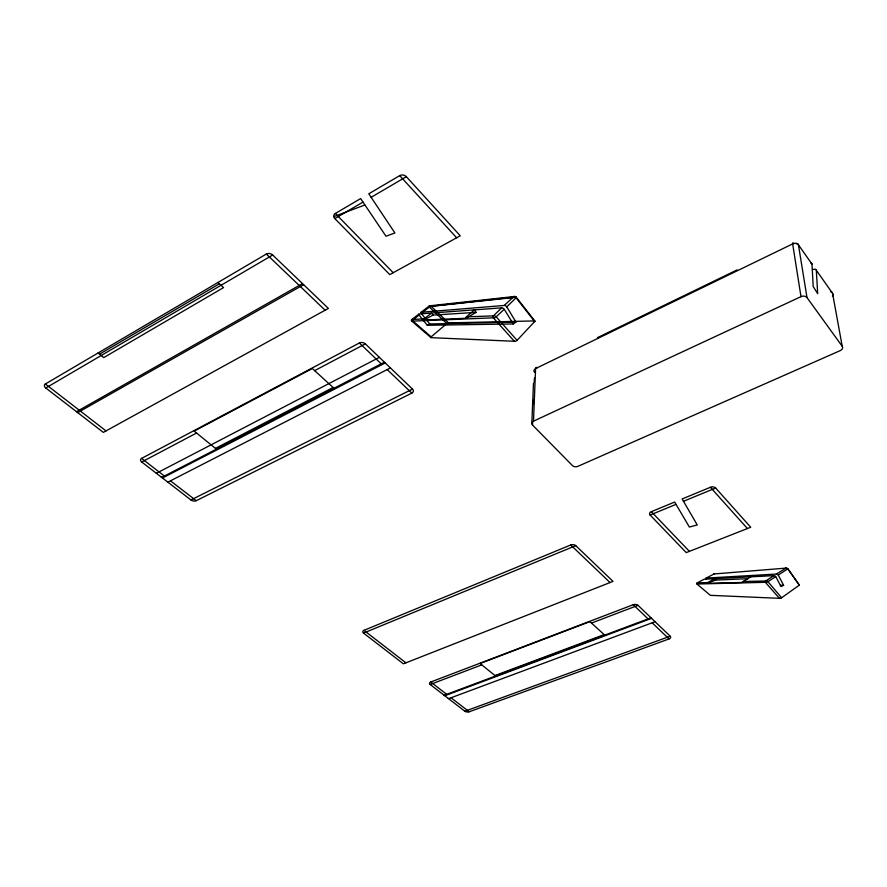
<?xml version="1.0" encoding="UTF-8"?>
<svg xmlns="http://www.w3.org/2000/svg" width="887" height="887" viewBox="0 0 887 887"><rect width="100%" height="100%" fill="white"/><g stroke="black" fill="none" stroke-linecap="round" stroke-linejoin="round"><path stroke-width="1.33" d="M812.425 269.803A4.28 1.974 -31.9 0 1 816.295 270.247L832.549 293.275L842.218 346.296A4.368 3.082 -10.6 0 1 840.211 350.631L577.825 466.362A3.881 2.617 0.7 0 1 572.448 465.597L532.51 425.017A4.003 2.783 2.2 0 1 533.497 421.17L535.593 368.582A3.858 1.586 64.2 0 1 537.289 367.717M531.856 422.933L533.475 383.14M532.51 425.017L532.621 422.256M533.342 404.272L533.519 400.115M534.24 382.131L534.406 377.973M705.897 578.413L706.285 579.111M516.467 297.411L506.776 306.858L515.968 322.092L429.718 323.966L421.247 313.377L429.375 307.046A4.945 3.703 7.5 0 1 430.627 306.359L516.289 297.245L534.994 321.172L516.766 340.675A3.836 2.827 3.3 0 1 515.325 341.307L431.027 337.67L411.79 321.116A1.586 1.164 8.3 0 1 411.59 319.675L418.997 313.976L501.698 307.856A2.55 1.918 4.1 0 1 504.004 309.297M650.77 617.618L650.614 617.784A6.32 3.759 -1 0 1 649.872 618.217L445.185 694.909A5.499 3.049 4.2 0 1 444.287 695.098L443.921 695.086M654.85 621.565L654.75 621.676A6.298 3.736 -1 0 1 653.974 622.131L449.587 698.302A5.488 3.027 4.1 0 1 448.7 698.501L448.334 698.49M501.698 307.856L493.006 316.238A3.049 2.284 4.3 0 0 493.227 317.746L514.482 341.406M421.192 312.268L504.259 305.461L513.506 296.846A1.186 0.898 3.5 0 1 514.249 296.513M466.041 318.256A2.328 1.741 5.7 0 1 466.407 316.859L474.39 309.896L476.075 312.368L466.008 318.267L423.842 320.03A1.807 1.342 7.7 0 1 424.197 318.865L431.492 313.078L433.078 315.107L476.075 312.368M430.783 337.581L430.805 337.226A2.406 1.763 7.1 0 1 431.137 336.872L446.804 323.555A3.67 2.716 6.5 0 1 448.002 322.912L534.905 320.906M799.331 585.121L787.745 568.678L799.331 585.121L781.403 597.927A3.215 1.918 -4.6 0 1 780.105 598.359L710.31 595.332L696.938 584.001A1.308 0.798 -2.6 0 1 696.75 583.347M418.686 314.331A1.397 1.042 8.1 0 0 419.163 314.996L412.222 320.407A2.716 2.007 8.2 0 0 411.779 320.85L411.768 321.094M421.003 312.335L429.208 306.037A1.552 1.164 7.7 0 1 429.729 305.815M419.063 315.085L427.301 325.285L513.229 323.955L515.968 322.092M781.635 597.794L767.854 581.584A3.326 2.007 -4.4 0 0 766.823 580.974L743.14 581.484A1.94 1.175 -3.9 0 0 742.607 582.426L707.172 583.347L715.654 580.087L747.785 578.701M775.582 576.628A2.129 1.286 -4.7 0 0 773.907 575.608L765.37 581.24A2.55 1.541 -4.5 0 0 765.326 582.26L779.507 598.415M706.218 578.091L776.391 574.055L786.048 568.112A1.818 1.098 -5.1 0 1 787.545 568.478M743.14 581.484L750.868 576.838M45.359 383.993L266.344 254.037A4.557 3.382 16 0 1 272.686 255.012L328.378 308.421L103.335 432.39L45.78 387.996A4.269 2.694 18.3 0 1 45.359 383.993L106.019 430.905M335.319 213.479L360.632 198.588L385.989 236.23L394.903 232.982L368.792 193.798L399.704 175.615A4.745 3.825 12 0 1 406.335 176.69L460.264 235.787L389.77 274.604L334.842 218.59A4.646 3.603 14.3 0 1 335.319 213.479L393.207 272.719M99.544 354.168L219.399 283.796M45.78 387.996L272.686 255.012M334.842 218.59L362.994 202.092M371.132 197.313L406.335 176.69M76.515 411.701L302.478 283.585M77.701 412.621L303.62 284.683M785.394 568.323L786.403 568.456A2.683 1.63 -5.1 0 1 787.434 569.11L778.276 575.009L783.587 585.342L781.015 586.584L775.792 576.605L767.698 581.805A4.324 2.617 -4.4 0 1 766.357 582.293L697.115 584.023A1.408 0.854 -2.6 0 1 697.337 582.881L707.66 582.571L714.667 578.701L715.654 580.087M427.301 325.285L429.718 323.966M697.193 582.914L704.112 579.222L773.896 575.641M706.052 578.136L714.445 573.789M423.842 320.03L433.078 315.107M141.587 458.402L359.401 342.981A4.235 3.049 10.1 0 1 365.333 343.868L412.488 389.071A4.091 2.883 7.5 0 1 411.834 393.096L196.26 500.689A3.825 2.362 12.5 0 1 190.949 499.969L141.72 462.005A3.958 2.484 14.5 0 1 141.587 458.402L164.394 476.042L383.195 362.794A7.684 5.499 9.2 0 0 383.905 362.218M141.72 462.005L196.559 433.033M314.652 370.644L365.333 343.868M156.367 473.292L379.392 357.339M167.521 481.896L167.953 481.907A6.73 4.18 13.6 0 0 168.885 481.641L389.193 368.537A7.65 5.455 8.9 0 0 389.903 367.972L390.058 367.562M215.452 448.378L333.124 387.486M162.476 478.004L385.246 362.96M387.309 369.657L411.834 393.096M164.328 476.075L162.631 476.818A6.752 4.213 13.9 0 1 161.7 477.084L161.234 477.051M170.581 480.909L196.26 500.689M190.949 499.969L412.488 389.071M713.725 573.989L785.993 568.112M533.497 421.17L800.994 296.646A4.502 3.293 -10.6 0 1 807.004 297.588L842.218 346.296M363.947 630.358L570.718 544.973A3.637 2.295 0.9 0 1 575.774 545.649L613.028 581.384L403.385 663.82L363.526 633.085A3.371 1.951 6.4 0 1 363.947 630.358L405.936 662.822M651.357 511.666L674.652 502.053L689.376 527.044L697.271 524.949L682.125 498.96L710.409 487.285A3.858 2.528 -3.9 0 1 715.665 488.027L750.724 527.244L686.25 552.601L650.116 515.025A3.759 2.428 -1.8 0 1 651.357 511.666L689.41 551.359M363.526 633.085L575.774 545.649M650.116 515.025L676.016 504.359M683.489 501.288L715.665 488.027M430.76 682.014L633.229 604.712A3.481 2.084 -0.7 0 1 638.019 605.344L670.195 636.201A3.393 1.974 -1.4 0 1 669.031 638.939L469.245 711.773A3.138 1.707 3.6 0 1 464.866 711.241L430.206 684.509A3.215 1.796 4.5 0 1 430.76 682.014L446.76 694.388M430.206 684.509L481.785 664.862M591.496 623.062L638.019 605.344M333.778 216.65L364.823 205.008M494.946 675.55L604.158 634.615M444.775 695.752L651.568 618.339M451.106 697.825L469.245 711.773M464.866 711.241L670.195 636.201M516.179 297.999A3.204 2.428 3.5 0 0 514.759 297.034L428.964 306.503A2.184 1.63 7.7 0 0 429.386 307.035L446.804 323.555M424.208 318.877L411.934 319.464A1.696 1.253 8.3 0 0 412.012 321.138L494.48 317.79A5.178 3.881 4.5 0 0 495.944 317.047L504.237 309.253L513.229 323.955M466.429 316.87L494.68 315.827A3.98 2.971 4.5 0 1 496.077 316.714L517.11 340.375M780.383 585.376L783.587 585.342M98.08 352.982L103.757 357.594L223.557 287.576L217.969 282.487M216.328 449.099L194.198 431.104L312.335 368.526L333.989 388.273M431.137 336.86L412.222 320.407A2.905 2.151 8.3 0 1 411.845 320.019L411.69 319.664M431.093 306.248L448.478 322.824M266.344 254.037L325.119 310.217M359.401 342.981L381.299 363.925M570.718 544.973L610.045 582.559M633.229 604.712L648.131 618.96M652.233 622.874L669.031 638.939M399.704 175.615L456.639 237.771M710.409 487.285L747.431 528.541M534.739 321.626L515.602 297.189A1.574 1.197 3.5 0 0 514.26 296.458M807.004 297.588L798.433 244.834A4.335 2.517 -35.2 0 0 795.983 243.47M800.994 296.646L792.656 243.903A4.224 0.954 64.7 0 1 793.843 243.559M816.317 270.236L817.692 293.686L813.202 286.556L811.971 264.071L798.433 244.834A4.324 3.271 -11.8 0 0 792.656 243.903L535.593 368.582A3.847 2.783 2.2 0 0 534.451 372.23M810.796 263.04A4.302 1.962 -32 0 1 811.949 264.082M830.786 291.834A4.202 2.583 -34.4 0 1 832.549 293.275A4.202 3.071 -11.7 0 1 832.427 296.18M598.415 337.725A3.947 1.441 64.4 0 0 597.472 337.681L736.742 270.08A4.147 1.109 64.6 0 1 737.518 270.247M707.183 583.347A1.508 0.909 -2.9 0 1 707.649 582.559M776.402 574.011A2.096 1.264 -4.8 0 1 778.076 575.031M713.968 573.889A1.286 0.787 -3.1 0 1 714.368 573.8M429.873 305.782A1.342 1.009 7.7 0 1 431.082 306.248M421.369 313.266A1.275 0.954 8 0 1 420.881 312.623M429.208 306.037A1.175 0.876 7.7 0 1 429.829 305.804L514.183 296.524A2.173 1.652 3.5 0 1 516.145 297.056M504.259 305.405A2.506 1.885 4 0 1 506.555 306.891M589.91 621.621L480.144 663.52L495.556 676.049L604.746 635.147L589.91 621.621"/></g></svg>
